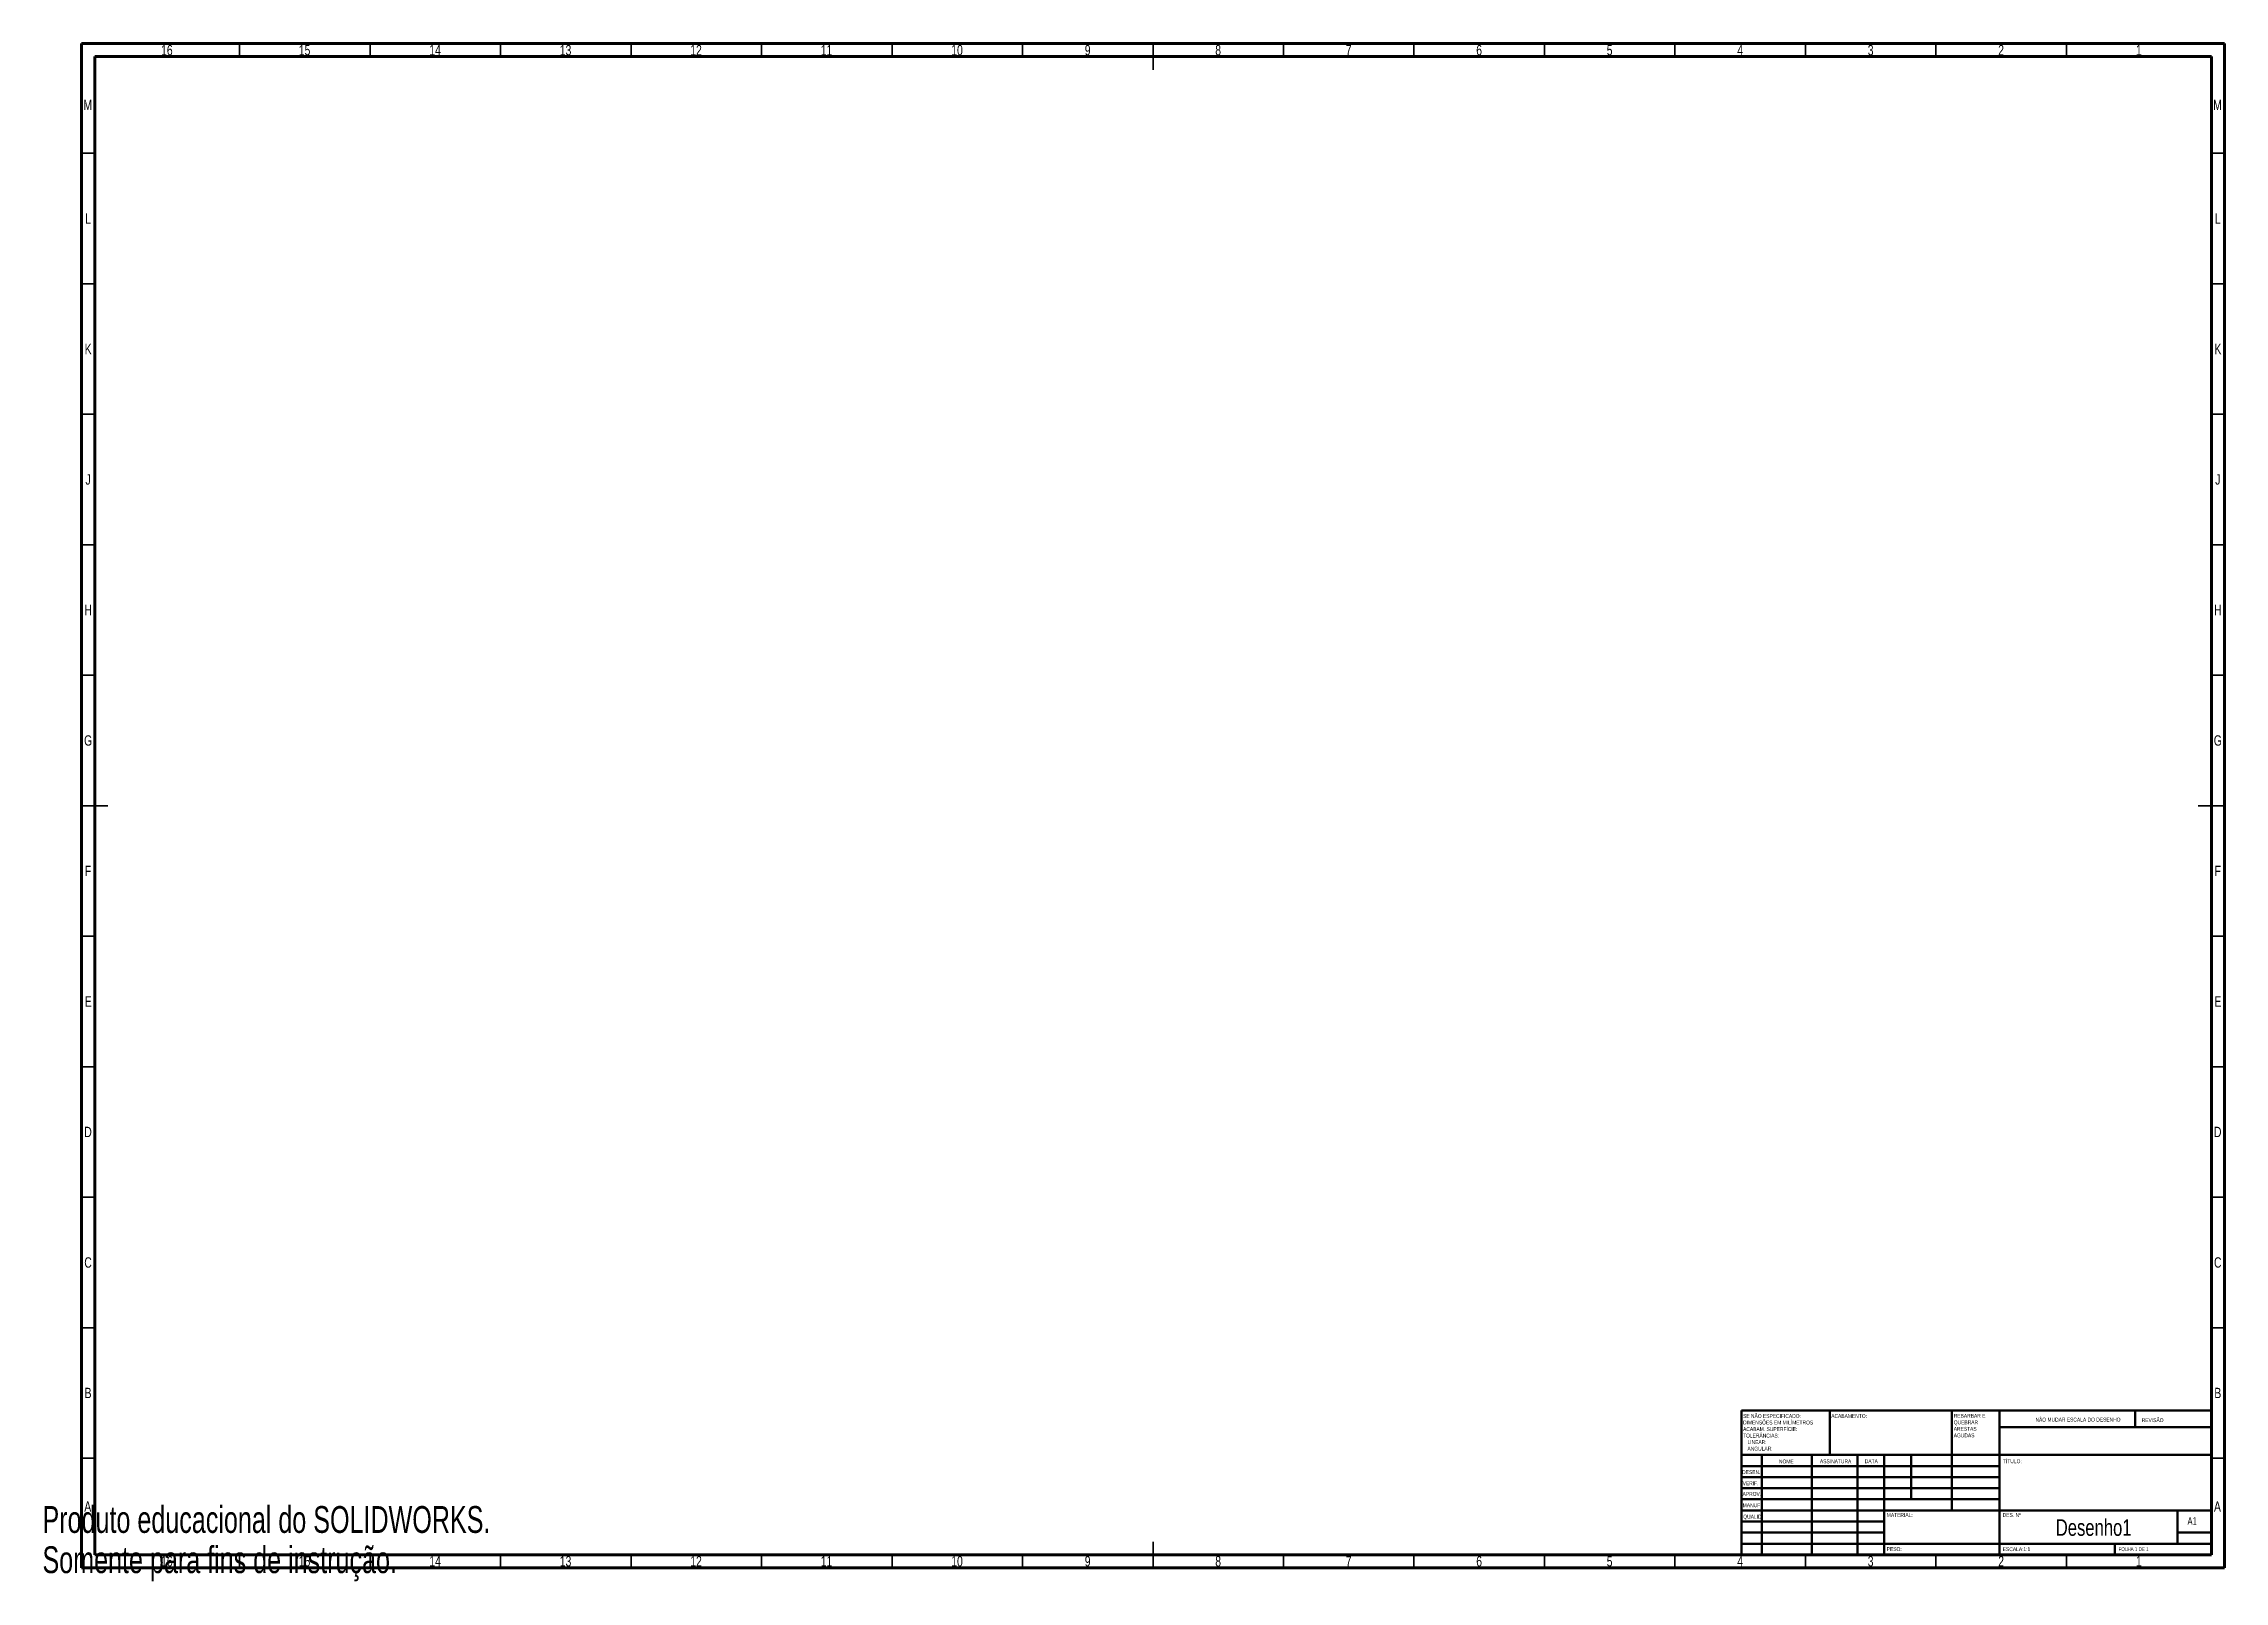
# Model space of a CAD drawing. Header units: millimetres. Extents: x 0 to 836, y 0 to 589.
import ezdxf

# ---------------------------------------------------------------- set-up
doc = ezdxf.new("R2010")
doc.units = ezdxf.units.MM
doc.styles.add('SLDTEXTSTYLE0', font='TXT', dxfattribs={"width": 0.75})
doc.styles.add('SLDTEXTSTYLE1', font='TXT', dxfattribs={"width": 0.6875})
doc.styles.add('SLDTEXTSTYLE2', font='TXT', dxfattribs={"width": 0.7})

msp = doc.modelspace()

# ---------------------------------------------------------------- linework, layer by layer
at = {"color": 7, "linetype": 'Continuous', "lineweight": 70}
for p, q in [((15, 5), (15, 589)), ((15, 589), (836, 589)), ((836, 589), (836, 5)), ((20, 10), (20, 584)), ((20, 584), (831, 584)), ((831, 584), (831, 10)), ((831, 10), (20, 10)), ((836, 5), (15, 5))]:
    msp.add_line(p, q, dxfattribs=at)
at = {"color": 7, "linetype": 'Continuous', "lineweight": 35}
for p, q in [((75.5, 584), (75.5, 589)), ((125.5, 584), (125.5, 589)), ((175.5, 584), (175.5, 589)), ((225.5, 584), (225.5, 589)), ((275.5, 584), (275.5, 589)), ((325.5, 584), (325.5, 589)), ((375.5, 584), (375.5, 589)), ((425.5, 589), (425.5, 579)), ((425.5, 584), (425.5, 589)), ((475.5, 584), (475.5, 589)), ((525.5, 584), (525.5, 589)), ((575.5, 584), (575.5, 589)), ((625.5, 584), (625.5, 589)), ((675.5, 584), (675.5, 589)), ((725.5, 584), (725.5, 589)), ((775.5, 584), (775.5, 589)), ((20, 547), (15, 547)), ((831, 547), (836, 547)), ((20, 497), (15, 497)), ((831, 497), (836, 497)), ((20, 447), (15, 447)), ((831, 447), (836, 447)), ((20, 397), (15, 397)), ((831, 397), (836, 397)), ((20, 347), (15, 347)), ((831, 347), (836, 347)), ((15, 297), (25, 297)), ((20, 297), (15, 297)), ((836, 297), (826, 297)), ((831, 297), (836, 297)), ((20, 247), (15, 247)), ((831, 247), (836, 247)), ((20, 197), (15, 197)), ((831, 197), (836, 197)), ((20, 147), (15, 147)), ((831, 147), (836, 147)), ((20, 97), (15, 97)), ((831, 97), (836, 97)), ((20, 47), (15, 47)), ((831, 47), (836, 47)), ((75.5, 10), (75.5, 5)), ((125.5, 10), (125.5, 5)), ((175.5, 10), (175.5, 5)), ((225.5, 10), (225.5, 5)), ((275.5, 10), (275.5, 5)), ((325.5, 10), (325.5, 5)), ((375.5, 10), (375.5, 5)), ((425.5, 5), (425.5, 15)), ((425.5, 10), (425.5, 5)), ((475.5, 10), (475.5, 5)), ((525.5, 10), (525.5, 5)), ((575.5, 10), (575.5, 5)), ((625.5, 10), (625.5, 5)), ((675.5, 10), (675.5, 5)), ((725.5, 10), (725.5, 5)), ((775.5, 10), (775.5, 5))]:
    msp.add_line(p, q, dxfattribs=at)
at = {"color": 7, "linetype": 'Continuous', "lineweight": 50}
for p, q in [((651, 65.25), (831, 65.25)), ((651, 65.25), (651, 10)), ((684.8, 48.25), (684.8, 65.25)), ((731.6, 65.25), (731.6, 27)), ((749.8, 65.25), (749.8, 10)), ((831, 58.88), (749.8, 58.88)), ((801.8, 58.88), (801.8, 65.25)), ((831, 48.25), (651, 48.25)), ((749.8, 44), (651, 44)), ((658.8, 48.25), (658.8, 10)), ((677.99, 48.25), (677.99, 10)), ((695.4, 48.25), (695.4, 10)), ((705.6, 10), (705.6, 48.25)), ((716, 31.25), (716, 48.25)), ((749.8, 39.75), (651, 39.75)), ((749.8, 35.5), (651, 35.5)), ((749.8, 31.25), (651, 31.25)), ((705.6, 27), (651, 27)), ((705.6, 27), (831, 27)), ((818, 14.25), (818, 27)), ((705.6, 22.75), (651, 22.75)), ((705.6, 18.5), (651, 18.5)), ((831, 18.5), (818, 18.5)), ((651, 14.25), (831, 14.25)), ((794, 10), (794, 14.25))]:
    msp.add_line(p, q, dxfattribs=at)

# ---------------------------------------------------------------- texts
at = {"color": 7, "linetype": 'Continuous', "lineweight": 0}
for s, insert, char_height, attachment_point, style in [('16', (47.67, 588.48), 3.969, 2, 'SLDTEXTSTYLE0'), ('15', (100.42, 588.48), 3.969, 2, 'SLDTEXTSTYLE0'), ('14', (150.42, 588.48), 3.969, 2, 'SLDTEXTSTYLE0'), ('13', (200.42, 588.48), 3.969, 2, 'SLDTEXTSTYLE0'), ('12', (250.42, 588.48), 3.969, 2, 'SLDTEXTSTYLE0'), ('11', (300.42, 588.48), 3.969, 2, 'SLDTEXTSTYLE0'), ('10', (350.42, 588.48), 3.969, 2, 'SLDTEXTSTYLE0'), ('9', (400.46, 588.48), 3.97, 2, 'SLDTEXTSTYLE0'), ('8', (450.46, 588.48), 3.97, 2, 'SLDTEXTSTYLE0'), ('7', (500.46, 588.48), 3.97, 2, 'SLDTEXTSTYLE0'), ('6', (550.46, 588.48), 3.97, 2, 'SLDTEXTSTYLE0'), ('5', (600.46, 588.48), 3.97, 2, 'SLDTEXTSTYLE0'), ('4', (650.46, 588.48), 3.97, 2, 'SLDTEXTSTYLE0'), ('3', (700.46, 588.48), 3.97, 2, 'SLDTEXTSTYLE0'), ('2', (750.46, 588.48), 3.97, 2, 'SLDTEXTSTYLE0'), ('1', (803.21, 588.48), 3.97, 2, 'SLDTEXTSTYLE0'), ('M', (17.36, 567.48), 3.97, 2, 'SLDTEXTSTYLE0'), ('M', (833.36, 567.48), 3.97, 2, 'SLDTEXTSTYLE0'), ('L', (17.45, 523.98), 3.97, 2, 'SLDTEXTSTYLE0'), ('L', (833.45, 523.98), 3.97, 2, 'SLDTEXTSTYLE0'), ('K', (17.49, 473.98), 3.97, 2, 'SLDTEXTSTYLE0'), ('K', (833.49, 473.98), 3.97, 2, 'SLDTEXTSTYLE0'), ('J', (17.47, 423.98), 3.97, 2, 'SLDTEXTSTYLE0'), ('J', (833.47, 423.98), 3.97, 2, 'SLDTEXTSTYLE0'), ('H', (17.49, 373.98), 3.97, 2, 'SLDTEXTSTYLE0'), ('H', (833.49, 373.98), 3.97, 2, 'SLDTEXTSTYLE0'), ('G', (17.49, 323.98), 3.97, 2, 'SLDTEXTSTYLE0'), ('G', (833.49, 323.98), 3.97, 2, 'SLDTEXTSTYLE0'), ('F', (17.46, 273.98), 3.97, 2, 'SLDTEXTSTYLE0'), ('F', (833.46, 273.98), 3.97, 2, 'SLDTEXTSTYLE0'), ('E', (17.51, 223.98), 3.97, 2, 'SLDTEXTSTYLE0'), ('E', (833.51, 223.98), 3.97, 2, 'SLDTEXTSTYLE0'), ('D', (17.45, 173.98), 3.97, 2, 'SLDTEXTSTYLE0'), ('D', (833.45, 173.98), 3.97, 2, 'SLDTEXTSTYLE0'), ('C', (17.46, 123.98), 3.97, 2, 'SLDTEXTSTYLE0'), ('C', (833.46, 123.98), 3.97, 2, 'SLDTEXTSTYLE0'), ('B', (17.47, 73.98), 3.97, 2, 'SLDTEXTSTYLE0'), ('B', (833.47, 73.98), 3.97, 2, 'SLDTEXTSTYLE0'), ('ACABAM. SUPERFÍCIE:', (651.59, 58.92), 1.5, 1, 'SLDTEXTSTYLE0'), ('SE NÃO ESPECIFICADO:', (651.59, 63.92), 1.5, 1, 'SLDTEXTSTYLE0'), ('DIMENSÕES EM MILÍMETROS', (651.59, 61.42), 1.5, 1, 'SLDTEXTSTYLE0'), ('ACABAMENTO:', (685.37, 63.92), 1.5, 1, 'SLDTEXTSTYLE0'), ('ARESTAS', (732.31, 59), 1.5, 1, 'SLDTEXTSTYLE0'), ('QUEBRAR', (732.31, 61.5), 1.5, 1, 'SLDTEXTSTYLE0'), ('REBARBAR E', (732.31, 64), 1.5, 1, 'SLDTEXTSTYLE0'), ('NÃO MUDAR ESCALA DO DESENHO', (763.61, 62.53), 1.5, 1, 'SLDTEXTSTYLE0'), ('REVISÃO', (804.33, 62.33), 1.5, 1, 'SLDTEXTSTYLE0'), ('TOLERÂNCIAS:', (651.59, 56.42), 1.5, 1, 'SLDTEXTSTYLE0'), ('ANGULAR:', (653.28, 51.42), 1.5, 1, 'SLDTEXTSTYLE0'), ('LINEAR:', (653.28, 53.92), 1.5, 1, 'SLDTEXTSTYLE0'), ('AGUDAS', (732.31, 56.5), 1.5, 1, 'SLDTEXTSTYLE0'), ('DESEN.', (651.21, 42.43), 1.5, 1, 'SLDTEXTSTYLE0'), ('NOME', (665.32, 46.5), 1.5, 1, 'SLDTEXTSTYLE0'), ('ASSINATURA', (681.03, 46.56), 1.5, 1, 'SLDTEXTSTYLE0'), ('DATA', (698.21, 46.58), 1.5, 1, 'SLDTEXTSTYLE0'), ('TÍTULO:', (751.16, 46.58), 1.5, 1, 'SLDTEXTSTYLE0'), ('APROV.', (651.4, 34.06), 1.5, 1, 'SLDTEXTSTYLE0'), ('VERIF.', (651.41, 38.15), 1.5, 1, 'SLDTEXTSTYLE0'), ('A', (17.34, 30.48), 3.97, 2, 'SLDTEXTSTYLE0'), ('MANUF.', (651.46, 29.73), 1.5, 1, 'SLDTEXTSTYLE0'), ('QUALID', (651.67, 25.35), 1.5, 1, 'SLDTEXTSTYLE0'), ('MATERIAL:', (706.65, 25.99), 1.5, 1, 'SLDTEXTSTYLE0'), ('DES. Nº', (751.07, 25.99), 1.5, 1, 'SLDTEXTSTYLE0'), ('A', (833.34, 30.48), 3.97, 2, 'SLDTEXTSTYLE0'), ('Desenho1', (785.91, 23.61), 6.35, 2, 'SLDTEXTSTYLE0'), ('A1', (821.87, 24.41), 2.91, 1, 'SLDTEXTSTYLE0'), ('16', (47.67, 9.48), 3.969, 2, 'SLDTEXTSTYLE0'), ('15', (100.42, 9.48), 3.969, 2, 'SLDTEXTSTYLE0'), ('14', (150.42, 9.48), 3.969, 2, 'SLDTEXTSTYLE0'), ('13', (200.42, 9.48), 3.969, 2, 'SLDTEXTSTYLE0'), ('12', (250.42, 9.48), 3.969, 2, 'SLDTEXTSTYLE0'), ('11', (300.42, 9.48), 3.969, 2, 'SLDTEXTSTYLE0'), ('10', (350.42, 9.48), 3.969, 2, 'SLDTEXTSTYLE0'), ('9', (400.46, 9.48), 3.97, 2, 'SLDTEXTSTYLE0'), ('8', (450.46, 9.48), 3.97, 2, 'SLDTEXTSTYLE0'), ('7', (500.46, 9.48), 3.97, 2, 'SLDTEXTSTYLE0'), ('6', (550.46, 9.48), 3.97, 2, 'SLDTEXTSTYLE0'), ('5', (600.46, 9.48), 3.97, 2, 'SLDTEXTSTYLE0'), ('4', (650.46, 9.48), 3.97, 2, 'SLDTEXTSTYLE0'), ('3', (700.46, 9.48), 3.97, 2, 'SLDTEXTSTYLE0'), ('PESO:', (706.62, 12.95), 1.499, 1, 'SLDTEXTSTYLE0'), ('2', (750.46, 9.48), 3.97, 2, 'SLDTEXTSTYLE0'), ('ESCALA:1:1', (751.07, 12.9), 1.5, 1, 'SLDTEXTSTYLE0'), ('FOLHA 1 DE 1', (795.48, 12.9), 1.5, 1, 'SLDTEXTSTYLE1'), ('1', (803.21, 9.48), 3.97, 2, 'SLDTEXTSTYLE0')]:
    msp.add_mtext(s, dxfattribs=dict(at, insert=insert, char_height=char_height, attachment_point=attachment_point, style=style))
at = {"color": 7, "linetype": 'Continuous', "char_height": 10.2762, "attachment_point": 1, "style": 'SLDTEXTSTYLE2'}
for s, insert in [('Produto educacional do SOLIDWORKS.', (0, 28.66)), ('Somente para fins de instrução.', (0, 13.25))]:
    msp.add_mtext(s, dxfattribs=dict(at, insert=insert))

doc.saveas('drawing.dxf')
